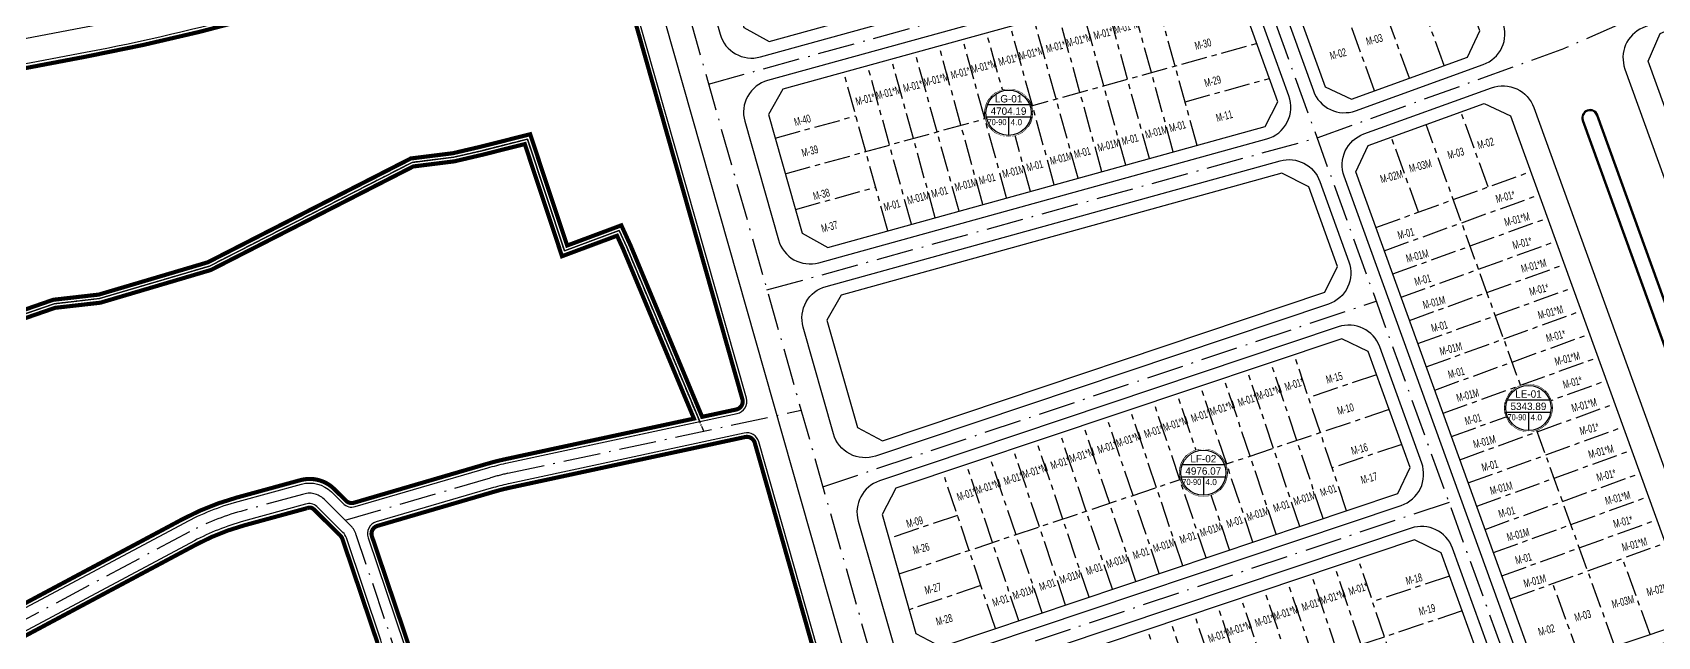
# Model space of a CAD drawing. Header units: metres. Extents: x 567571 to 569693, y 2064864 to 2067384.
# Drawn here: x 568266.4 to 568661.2, y 2066203.1 to 2066349.9 of the extents above; entities that cross this region are included whole.
import ezdxf
from ezdxf.enums import TextEntityAlignment as Align

# ---------------------------------------------------------------- set-up
doc = ezdxf.new("R2010")
doc.units = ezdxf.units.M
for name, pattern in [('ACAD_ISO10W100', [18.5, 12, -3, 0.5, -3]), ('CENTER', [2, 1.25, -0.25, 0.25, -0.25]), ('DOT', [0.25, 0, -0.25])]:
    doc.linetypes.add(name, pattern=pattern)
doc.layers.add('boDnv', color=54, linetype='CONTINUOUS', lineweight=25)
for name, color, linetype in [('BoThamCo', 94, 'CONTINUOUS'), ('ChiaLo', 128, 'CENTER'), ('datOXh', 42, 'CONTINUOUS'), ('ddc', 32, 'CONTINUOUS'), ('ghi_chu', 7, 'CONTINUOUS'), ('LogDg', 7, 'CONTINUOUS'), ('TimDg', 222, 'CONTINUOUS'), ('ViaHeS', 32, 'CONTINUOUS')]:
    doc.layers.add(name, color=color, linetype=linetype)
doc.styles.add('avh', font='')
doc.styles.add('kieuchuDim', font='arial.ttf', dxfattribs={"width": 0.75})
doc.styles.add('rms', font='romans.shx', dxfattribs={"width": 0.7, "bigfont": 'vns.shx'})
doc.styles.get('avh').set_extended_font_data('.VnAvantH')
doc.linetypes.add('ADL', pattern='A,0.125,-0.15,["++",rms,S=0.5,R=0,X=0,Y=-0.2245],-1.35,1.125', length=2.75)

# ---------------------------------------------------------------- blocks, each defined once
blk = doc.blocks.new('sl')
at = {"layer": 'ghi_chu', "color": 158}
blk.add_circle((0, 0), 5.75, dxfattribs=at)
at = {"color": 158, "linetype": 'DOT'}
blk.add_wipeout([(0, 5.75), (0.97, 5.67), (1.86, 5.44), (2.47, 5.19), (3.13, 4.82), (3.79, 4.32), (4.43, 3.67), (4.91, 2.99), (5.2, 2.45), (5.53, 1.57), (5.7, 0.77), (5.75, 0), (5.69, -0.85), (5.5, -1.69), (5.23, -2.38), (4.83, -3.13), (4.38, -3.72), (3.93, -4.2), (2.99, -4.91), (2.42, -5.22), (1.54, -5.54), (0.63, -5.72), (0, -5.75), (-0.86, -5.69), (-1.59, -5.52), (-2.41, -5.22), (-3.14, -4.82), (-3.72, -4.39), (-4.31, -3.8), (-4.85, -3.09), (-5.21, -2.43), (-5.52, -1.6), (-5.69, -0.85), (-5.75, 0), (-5.66, 1.01), (-5.49, 1.72), (-5.12, 2.62), (-4.44, 3.66), (-3.55, 4.52), (-2.72, 5.07), (-1.72, 5.49), (-0.8, 5.69)], dxfattribs=at).dxf.layer = 'ghi_chu'
at = {"layer": 'ghi_chu', "color": 32}
for points in [[(-5.12, 2), (5.12, 2)], [(-5.41, -1), (5.41, -1)], [(0, -1), (0, -5.5)]]:
    blk.add_lwpolyline(points, dxfattribs=at)
at = {"layer": 'ghi_chu'}
blk.add_circle((0, 0), 5.5, dxfattribs=at)
at = {"layer": 'ghi_chu', "style": 'avh'}
for tag, height, p in [('SOLO', 1.25, (0, 2.51)), ('DT', 1.5, (-0.01, -0.49))]:
    blk.add_attdef(tag, text='', height=height, dxfattribs=at).set_placement(p, align=Align.CENTER)
blk.add_attdef('MD', text='', height=1.25, dxfattribs=at).set_placement((-0.5, -3), align=Align.RIGHT)
blk.add_attdef('TC', (0.5, -3.02), '', height=1.25, dxfattribs=at)

msp = doc.modelspace()

# ---------------------------------------------------------------- linework, layer by layer
at = {"layer": 'boDnv', "color": 10, "linetype": 'ADL', "ltscale": 0.25, "const_width": 1}
for points in [[(568375.28, 2066322.13), (568387.28, 2066325.16), (568396.27, 2066298.11), (568409.43, 2066303.02), (568411.69, 2066298.09), (568429.07, 2066256.48), (568437.34, 2066258.26, 0.433258), (568438.85, 2066260.76), (568407.01, 2066372.93), (568401.54, 2066376), (568320.53, 2066353.6, -0.020567), (568279.44, 2066344.04), (568238.41, 2066336.25), (568236.12, 2066333.29), (568239.23, 2066283.63), (568240.35, 2066278.99), (568245.54, 2066278.64), (568262.67, 2066281.9), (568271.4, 2066284.93), (568282.46, 2066286.19), (568308.96, 2066294.04), (568358.28, 2066319.27), (568368.52, 2066320.55)], [(568359.62, 2066199.87, -0.100906), (568422.49, 2066188.29), (568439.62, 2066181.38, 0.069669), (568458.73, 2066176.62), (568461.69, 2066180.3), (568441.86, 2066250.16, 0.395422), (568439.51, 2066251.57), (568382.63, 2066239.32, 0.018157), (568378.65, 2066238.32), (568350.17, 2066229.98, 0.426286), (568348.84, 2066227.42), (568357.68, 2066201.23, 0.326995)], [(568348.36, 2066199.26, 0.485201), (568350.07, 2066201.89), (568341.69, 2066226.72, 0.116677), (568341.08, 2066227.69), (568334.73, 2066233.98, 0.3131), (568333.05, 2066234.27), (568317.89, 2066230.13, 0.056028), (568306.17, 2066225.46), (568263.28, 2066202.55, 0.361289), (568262.32, 2066200.18, -0.011809), (568264.35, 2066193.17), (568267.9, 2066179.82, -0.017292), (568268.84, 2066175.7), (568271.05, 2066174.6), (568286.12, 2066182.64), (568309.88, 2066190.94, -0.061745)]]:
    msp.add_lwpolyline(points, format="xyb", close=True, dxfattribs=at)
msp.add_lwpolyline([(568260.48, 2066208.99), (568302.87, 2066231.63, -0.056028), (568316.05, 2066236.88), (568331.45, 2066241.09, -0.26799), (568339.68, 2066238.93), (568342.52, 2066236.11, 0.272765), (568344.49, 2066235.61), (568376.69, 2066245.03, -0.018157), (568381.15, 2066246.17), (568427.08, 2066256.05), (568409.86, 2066297.29), (568408.39, 2066300.5), (568395.02, 2066295.51), (568385.97, 2066322.77), (568375.75, 2066320.19), (568368.88, 2066318.58), (568358.88, 2066317.33), (568309.71, 2066292.17), (568282.86, 2066284.22), (568271.84, 2066282.97), (568263.18, 2066279.97)], format="xyb", dxfattribs=at)
at = {"layer": 'BoThamCo'}
msp.add_lwpolyline([(568643.17, 2066328.55), (568679.87, 2066227.09, 1), (568683.16, 2066228.28), (568646.46, 2066329.74, 1)], format="xyb", close=True, dxfattribs=at)
msp.add_lwpolyline([(568583.43, 2066293.04), (568576.45, 2066312.34), (568569.93, 2066315.71), (568462.84, 2066286.09), (568459.39, 2066279.95), (568466.79, 2066253.89), (568472.89, 2066250.67), (568580.39, 2066286.75)], close=True, dxfattribs=at)
at = {"layer": 'ChiaLo', "ltscale": 5}
for points in [[(568600.92, 2066338.79), (568570.21, 2066423.69)], [(568543.55, 2066320.86), (568532.88, 2066359.41)], [(568549.33, 2066322.46), (568538.67, 2066361.01)], [(568609.38, 2066341.85), (568602.07, 2066362.07)], [(568531.98, 2066317.66), (568521.32, 2066356.21)], [(568537.76, 2066319.26), (568527.1, 2066357.81)], [(568592.45, 2066335.73), (568585.14, 2066355.95)], [(568514.63, 2066312.86), (568503.97, 2066351.42)], [(568520.41, 2066314.46), (568509.75, 2066353.02)], [(568526.2, 2066316.06), (568515.53, 2066354.62)], [(568449.28, 2066315.54), (568563.84, 2066347.22)], [(568503.06, 2066309.67), (568492.4, 2066348.22)], [(568508.85, 2066311.26), (568498.19, 2066349.82)], [(568485.72, 2066304.87), (568475.05, 2066343.42)], [(568491.5, 2066306.47), (568480.84, 2066345.02)], [(568497.28, 2066308.07), (568486.62, 2066346.62)], [(568474.15, 2066301.67), (568463.49, 2066340.22)], [(568479.93, 2066303.27), (568469.27, 2066341.82)], [(568546.4, 2066333.06), (568566.91, 2066338.73)], [(568446.83, 2066324.2), (568466.42, 2066329.62)], [(568650.86, 2066200.7), (568605, 2066327.51)], [(568620.05, 2066312.35), (568613.46, 2066330.57)], [(568603.12, 2066306.23), (568596.53, 2066324.44)], [(568592.78, 2066302.49), (568630.39, 2066316.09)], [(568451.74, 2066306.88), (568471.22, 2066312.27)], [(568594.82, 2066296.85), (568632.43, 2066310.45)], [(568596.86, 2066291.2), (568634.47, 2066304.81)], [(568598.9, 2066285.56), (568636.52, 2066299.17)], [(568600.94, 2066279.92), (568638.56, 2066293.52)], [(568602.98, 2066274.28), (568640.6, 2066287.88)], [(568605.02, 2066268.63), (568642.64, 2066282.24)], [(568607.06, 2066262.99), (568644.68, 2066276.6)], [(568579.96, 2066231.75), (568567.23, 2066269.67)], [(568585.65, 2066233.66), (568572.92, 2066271.58)], [(568609.1, 2066257.35), (568646.72, 2066270.95)], [(568568.58, 2066227.93), (568555.86, 2066265.86)], [(568574.27, 2066229.84), (568561.54, 2066267.77)], [(568592.96, 2066266.71), (568576.42, 2066261.15)], [(568611.14, 2066251.71), (568648.76, 2066265.31)], [(568551.52, 2066222.21), (568538.79, 2066260.13)], [(568557.21, 2066224.12), (568544.48, 2066262.04)], [(568562.89, 2066226.03), (568550.17, 2066263.95)], [(568596.02, 2066258.24), (568476.9, 2066218.26)], [(568540.14, 2066218.39), (568527.41, 2066256.31)], [(568545.83, 2066220.3), (568533.1, 2066258.22)], [(568613.19, 2066246.07), (568650.8, 2066259.67)], [(568528.76, 2066214.57), (568516.04, 2066252.49)], [(568534.45, 2066216.48), (568521.73, 2066254.4)], [(568615.23, 2066240.42), (568652.84, 2066254.03)], [(568517.39, 2066210.75), (568504.66, 2066248.68)], [(568523.08, 2066212.66), (568510.35, 2066250.58)], [(568599.08, 2066249.77), (568582.15, 2066244.09)], [(568617.27, 2066234.78), (568654.88, 2066248.39)], [(568506.01, 2066206.94), (568493.29, 2066244.86)], [(568511.7, 2066208.85), (568498.97, 2066246.77)], [(568500.32, 2066205.03), (568487.6, 2066242.95)], [(568619.31, 2066229.14), (568656.92, 2066242.74)], [(568621.35, 2066223.5), (568658.96, 2066237.1)], [(568491.1, 2066232.52), (568474.44, 2066226.93)], [(568623.39, 2066217.85), (568661, 2066231.46)], [(568625.43, 2066212.21), (568663.04, 2066225.82)], [(568601.21, 2066184.03), (568588.49, 2066221.96)], [(568659.4, 2066203.56), (568652.7, 2066222.08)], [(568589.84, 2066180.22), (568577.11, 2066218.14)], [(568595.52, 2066182.13), (568582.8, 2066220.05)], [(568610.65, 2066217.79), (568591.99, 2066211.53)], [(568496.82, 2066215.46), (568479.36, 2066209.6)], [(568578.46, 2066176.4), (568565.73, 2066214.32)], [(568584.15, 2066178.31), (568571.42, 2066216.23)], [(568642.33, 2066197.83), (568635.77, 2066215.95)], [(568613.71, 2066209.33), (568491.12, 2066168.18)], [(568567.08, 2066172.58), (568554.36, 2066210.5)], [(568572.77, 2066174.49), (568560.04, 2066212.41)], [(568555.71, 2066168.76), (568542.98, 2066206.68)], [(568561.39, 2066170.67), (568548.67, 2066208.59)], [(568550.02, 2066166.85), (568537.29, 2066204.78)]]:
    msp.add_lwpolyline(points, dxfattribs=at)
at = {"layer": 'ChiaLo', "elevation": 0}
msp.add_lwpolyline([(568429.45, 2066252.98), (568410.78, 2066297.69), (568408.91, 2066301.76), (568395.65, 2066296.81), (568386.63, 2066323.96), (568375.52, 2066321.16), (568368.7, 2066319.57), (568358.58, 2066318.3), (568309.34, 2066293.1), (568282.66, 2066285.21), (568271.62, 2066283.95), (568262.92, 2066280.93)], dxfattribs=at)
at = {"layer": 'datOXh', "linetype": 'ByBlock'}
msp.add_lwpolyline([(568375.52, 2066321.16), (568386.63, 2066323.96), (568395.65, 2066296.81), (568408.91, 2066301.76), (568410.78, 2066297.69), (568428.47, 2066255.33), (568437.55, 2066257.28, 0.433258), (568439.81, 2066261.04), (568407.86, 2066373.6), (568401.67, 2066377.08), (568320.26, 2066354.56, -0.020567), (568279.26, 2066345.02), (568237.86, 2066337.16), (568235.1, 2066333.61), (568238.24, 2066283.48), (568239.55, 2066278.04), (568245.6, 2066277.63), (568262.92, 2066280.93), (568271.62, 2066283.95), (568282.66, 2066285.21), (568309.34, 2066293.1), (568358.58, 2066318.3), (568368.7, 2066319.57)], format="xyb", close=True, dxfattribs=at)
at = {"layer": 'ddc'}
for points in [[(568260.95, 2066208.11), (568303.34, 2066230.75, -0.056028), (568316.31, 2066235.92), (568331.72, 2066240.13, -0.26799), (568338.97, 2066238.22), (568341.82, 2066235.4, 0.272765), (568344.77, 2066234.66), (568376.97, 2066244.07, -0.018157), (568381.36, 2066245.19), (568428.47, 2066255.33), (568410.78, 2066297.69), (568408.91, 2066301.76), (568395.65, 2066296.81), (568386.63, 2066323.96), (568375.52, 2066321.16), (568368.7, 2066319.57), (568358.58, 2066318.3), (568309.34, 2066293.1), (568282.66, 2066285.21), (568271.62, 2066283.95), (568262.92, 2066280.93)], [(568359.64, 2066198.87, -0.100906), (568422.12, 2066187.36), (568439.25, 2066180.46, 0.071574), (568459.17, 2066175.57), (568462.79, 2066180.07), (568442.82, 2066250.43, 0.395422), (568439.3, 2066252.55), (568382.42, 2066240.3, 0.018157), (568378.37, 2066239.27), (568349.89, 2066230.94, 0.426286), (568347.89, 2066227.1), (568356.74, 2066200.91, 0.326995), (568359.64, 2066198.87)], [(568348.45, 2066198.26, 0.485201), (568351.02, 2066202.21), (568342.64, 2066227.04, 0.116677), (568341.78, 2066228.4), (568335.44, 2066234.69, 0.302819), (568332.72, 2066235.22), (568317.63, 2066231.09, 0.056028), (568305.69, 2066226.34), (568262.81, 2066203.43, 0.361289), (568261.36, 2066199.88, -0.011809), (568263.39, 2066192.92), (568266.93, 2066179.56, -0.019347), (568267.95, 2066175.03), (568271.07, 2066173.48), (568286.52, 2066181.72), (568310.21, 2066190, -0.061745), (568348.45, 2066198.26)]]:
    msp.add_lwpolyline(points, format="xyb", dxfattribs=at)
at = {"layer": 'LogDg'}
for points in [[(568623.67, 2066352.33), (568598.02, 2066423.24, 0.391769), (568579.92, 2066432.6), (568554.26, 2066425.5, 0.43702), (568548.87, 2066415.07), (568577.59, 2066335.67, 0.414214), (568587.83, 2066330.87), (568618.86, 2066342.09, 0.414214)], [(568424.95, 2066379.3), (568433.41, 2066349.49, 0.412228), (568443.24, 2066343.96), (568548.51, 2066373.07, 0.43702), (568553.9, 2066383.51), (568542.65, 2066414.63, 0.391769), (568532.99, 2066419.62), (568431.9, 2066391.66, 0.416202)], [(568687.93, 2066364.26), (568657.61, 2066351.05, 0.395629), (568653.29, 2066341), (568694.9, 2066225.95, 0.467936), (568706.44, 2066221.76), (568735.44, 2066238.62, 0.362457), (568738.94, 2066248.26), (568698.65, 2066359.65, 0.433046)], [(568589.87, 2066325.22), (568620.9, 2066336.45, -0.414214), (568631.15, 2066331.65), (568673.75, 2066213.85, -0.421043), (568668.78, 2066203.54), (568637.48, 2066193.04, -0.407417), (568627.41, 2066197.91), (568585.07, 2066314.98, -0.414214)], [(568459.18, 2066288.19), (568569.49, 2066318.7, -0.391769), (568579.15, 2066313.71), (568586.22, 2066294.17, -0.421043), (568581.24, 2066283.87), (568471.23, 2066246.95, -0.428104), (568460.99, 2066252.35), (568453.62, 2066278.3, -0.416202)], [(568489.42, 2066152.19, 0.428104), (568499.66, 2066146.79), (568616.62, 2066186.04, 0.421043), (568621.6, 2066196.35), (568611.39, 2066224.57, 0.407417), (568601.32, 2066229.43), (568486.37, 2066190.85, 0.400458), (568481.22, 2066181.08)]]:
    msp.add_lwpolyline(points, format="xyb", close=True, dxfattribs=at)
for points in [[(568190.44, 2066336.12), (568087.12, 2066325.48, 0.338571), (568080.04, 2066318.81), (568076.94, 2066299.84, 0.128574), (568082.7, 2066238.39), (568087.61, 2066224.89, 0.039408), (568095.58, 2066207.42), (568108.43, 2066184.28), (568154.6, 2066115.99, 0.39217), (568165.19, 2066113.52), (568211.3, 2066139.84, -0.007183), (568215.26, 2066142.02), (568287.12, 2066180.34), (568310.7, 2066188.58, -0.181821), (568421.55, 2066185.97), (568438.69, 2066179.06, 0.083755), (568462.57, 2066173.82, 0.513132), (568468.64, 2066181.45), (568413.35, 2066376.23, 0.412228), (568401.06, 2066383.13), (568318.66, 2066360.35, -0.020567), (568278.14, 2066350.91), (568232.92, 2066342.33, -0.021218), (568190.44, 2066336.12, 0.021218)], [(568571.64, 2066334.46), (568561.41, 2066362.76, 0.391769), (568551.75, 2066367.74), (568444.98, 2066338.22, 0.416202), (568439.42, 2066328.32), (568447.61, 2066299.46, 0.412228), (568457.44, 2066293.94), (568566.25, 2066324.03, 0.43702), (568571.64, 2066334.46)], [(568642.93, 2066328.46), (568679.63, 2066227, 1), (568683.39, 2066228.36), (568646.69, 2066329.83, 1), (568642.93, 2066328.46)], [(568593.7, 2066273.48, 0.407417), (568583.63, 2066278.34), (568472.15, 2066240.93, 0.400458), (568467, 2066231.16), (568475.2, 2066202.27, 0.428104), (568485.44, 2066196.87), (568598.93, 2066234.95, 0.421043), (568603.91, 2066245.26), (568593.7, 2066273.48)]]:
    msp.add_lwpolyline(points, format="xyb", dxfattribs=at)
at = {"layer": 'TimDg', "linetype": 'ACAD_ISO10W100', "ltscale": 0.75}
for points in [[(568868.42, 2066446.21), (568638.69, 2066346.07)], [(568628.25, 2066186.78), (568540.98, 2066428.06)], [(568414.78, 2066393.15), (568528.66, 2065991.97)], [(568430.62, 2066337.36), (568560.77, 2066373.35)], [(568578.51, 2066324.3), (568638.69, 2066346.07)], [(568444.82, 2066287.33), (568578.51, 2066324.3)], [(568458.4, 2066239.48), (568592.87, 2066284.61)], [(568610.56, 2066235.69), (568472.62, 2066189.4)]]:
    msp.add_lwpolyline(points, dxfattribs=at)
for points in [[(568342.36, 2066231.35), (568377.67, 2066241.67, -0.018157), (568381.89, 2066242.75), (568453.12, 2066258.08)], [(568356.34, 2066194.27), (568345.01, 2066227.84, 0.116677), (568343.54, 2066230.18), (568337.2, 2066236.46, 0.292542), (568331.93, 2066237.59), (568316.97, 2066233.5, 0.056028), (568304.52, 2066228.55), (568256.65, 2066202.97)]]:
    msp.add_lwpolyline(points, format="xyb", dxfattribs=at)
at = {"layer": 'ViaHeS'}
for points in [[(568584.72, 2066427.7), (568555.69, 2066419.67), (568552.58, 2066413.64), (568580.41, 2066336.69), (568586.81, 2066333.69), (568615.02, 2066343.89), (568618.02, 2066350.29), (568591.24, 2066424.33)], [(568540.98, 2066410.43), (568534.46, 2066413.8), (568434.44, 2066386.14), (568430.99, 2066380), (568439.18, 2066351.14), (568445.36, 2066347.66), (568548.1, 2066376.07), (568551.22, 2066382.11)], [(568558.72, 2066361.39), (568552.2, 2066364.75), (568448.64, 2066336.12), (568445.19, 2066329.97), (568453.38, 2066301.11), (568459.57, 2066297.64), (568565.84, 2066327.03), (568568.96, 2066333.06)], [(568706.71, 2066225.39), (568700.69, 2066227.57), (568658.97, 2066342.92), (568661.85, 2066349.62), (568689.43, 2066361.64), (568695.71, 2066358.94), (568735.83, 2066248.02), (568733.21, 2066240.8)], [(568636.64, 2066195.92), (568630.2, 2066199.03), (568587.89, 2066316), (568590.89, 2066322.4), (568619.1, 2066332.61), (568625.51, 2066329.61), (568668.13, 2066211.76), (568665.09, 2066205.47)], [(568472.89, 2066250.67), (568580.39, 2066286.75), (568583.43, 2066293.04), (568576.45, 2066312.34), (568569.93, 2066315.71), (568462.84, 2066286.09), (568459.39, 2066279.95), (568466.79, 2066253.89)], [(568487.11, 2066200.59), (568598.09, 2066237.84), (568601.13, 2066244.13), (568590.92, 2066272.35), (568584.48, 2066275.46), (568476.17, 2066239.11), (568472.8, 2066232.71), (568481, 2066203.81)], [(568608.61, 2066223.44), (568602.17, 2066226.55), (568490.39, 2066189.04), (568487.01, 2066182.63), (568495.22, 2066153.73), (568501.32, 2066150.51), (568615.78, 2066188.92), (568618.82, 2066195.22)]]:
    msp.add_lwpolyline(points, close=True, dxfattribs=at)
for points in [[(568331.72, 2066240.13, -0.26799), (568338.97, 2066238.22), (568341.82, 2066235.4, 0.272765), (568344.77, 2066234.66), (568376.97, 2066244.07, -0.018157), (568381.36, 2066245.19), (568437.55, 2066257.28, 0.433258), (568439.81, 2066261.04), (568407.86, 2066373.6), (568401.67, 2066377.08), (568320.26, 2066354.56, -0.020567), (568279.26, 2066345.02), (568237.86, 2066337.16), (568235.1, 2066333.61), (568238.24, 2066283.48), (568250.22, 2066233.72, 0.027613), (568254.86, 2066218.24), (568258.13, 2066209.19, 0.457076), (568260.95, 2066208.11), (568303.34, 2066230.75, -0.056028), (568316.31, 2066235.92), (568331.72, 2066240.13)], [(568359.64, 2066198.87, -0.100906), (568422.12, 2066187.36), (568439.25, 2066180.46, 0.071574), (568459.17, 2066175.57), (568462.79, 2066180.07), (568442.82, 2066250.43, 0.395422), (568439.3, 2066252.55), (568382.42, 2066240.3, 0.018157), (568378.37, 2066239.27), (568349.89, 2066230.94, 0.426286), (568347.89, 2066227.1), (568356.74, 2066200.91, 0.326995), (568359.64, 2066198.87)], [(568348.45, 2066198.26, 0.485201), (568351.02, 2066202.21), (568342.64, 2066227.04, 0.116677), (568341.78, 2066228.4), (568335.44, 2066234.69, 0.302819), (568332.72, 2066235.22), (568317.63, 2066231.09, 0.056028), (568305.69, 2066226.34), (568262.81, 2066203.43, 0.361289), (568261.36, 2066199.88, -0.011809), (568263.39, 2066192.92), (568266.93, 2066179.56, -0.019347), (568267.95, 2066175.03), (568271.07, 2066173.48), (568286.52, 2066181.72), (568310.21, 2066190, -0.061745), (568348.45, 2066198.26)]]:
    msp.add_lwpolyline(points, format="xyb", dxfattribs=at)

# ---------------------------------------------------------------- texts
at = {"layer": 'ghi_chu', "lineweight": -2, "style": 'kieuchuDim', "width": 0.6}
for s, rotation, p in [('M-01*', 14.6755, (568524.47, 2066348.12)), ('M-01*M', 14.6755, (568529.45, 2066349.55)), ('M-01*', 14.6755, (568512.91, 2066344.92)), ('M-01*M', 14.6755, (568517.89, 2066346.35)), ('M-30', 14.6755, (568549.05, 2066345.62)), ('M-03', 14.6755, (568590.68, 2066346.72)), ('M-01*M', 14.6755, (568494.76, 2066339.95)), ('M-01*', 14.6755, (568501.34, 2066341.72)), ('M-01*M', 14.6755, (568506.32, 2066343.15)), ('M-02', 14.6755, (568581.87, 2066343.23)), ('M-01*M', 14.6755, (568483.19, 2066336.76)), ('M-01*', 14.6755, (568489.77, 2066338.53)), ('M-29', 14.6755, (568551.39, 2066336.61)), ('M-01*M', 14.6755, (568471.62, 2066333.56)), ('M-01*', 14.6755, (568478.21, 2066335.33)), ('M-01*', 14.6755, (568466.64, 2066332.13)), ('M-40', 14.6755, (568451.71, 2066327.13)), ('M-01M', 14.6755, (568537, 2066324.08)), ('M-01', 14.6755, (568542.86, 2066325.66)), ('M-11', 14.6755, (568554.22, 2066328.15)), ('M-11', 14.6755, (568554.22, 2066328.15)), ('M-01M', 14.6755, (568525.43, 2066320.88)), ('M-01', 14.6755, (568531.3, 2066322.46)), ('M-02', 14.6755, (568617.73, 2066321.52)), ('M-39', 14.6755, (568453.53, 2066319.64)), ('M-01M', 14.6755, (568513.86, 2066317.68)), ('M-01', 14.6755, (568519.73, 2066319.26)), ('M-03', 14.6755, (568610.48, 2066319.1)), ('M-01', 14.6755, (568496.6, 2066312.87)), ('M-01M', 14.6755, (568502.3, 2066314.48)), ('M-01', 14.6755, (568508.17, 2066316.06)), ('M-02M', 14.6755, (568594.13, 2066313.25)), ('M-03M', 14.6755, (568601.13, 2066315.83)), ('M-38', 14.6755, (568456.32, 2066309.12)), ('M-01', 14.6755, (568485.04, 2066309.67)), ('M-01M', 14.6755, (568490.73, 2066311.28)), ('M-01', 14.6755, (568473.47, 2066306.47)), ('M-01M', 14.6755, (568479.17, 2066308.09)), ('M-01*', 14.6755, (568622.18, 2066308.45)), ('M-37', 14.6755, (568458.3, 2066301.27)), ('M-01*M', 14.6755, (568624.27, 2066302.76)), ('M-01', 14.6755, (568598.35, 2066299.6)), ('M-01*', 14.6755, (568626.26, 2066297.17)), ('M-01M', 14.6755, (568600.39, 2066293.96)), ('M-01*M', 14.6755, (568628.35, 2066291.48)), ('M-01', 14.6755, (568602.43, 2066288.32)), ('M-01*', 14.6755, (568630.34, 2066285.88)), ('M-01M', 14.6755, (568604.47, 2066282.67)), ('M-01*M', 14.6755, (568632.43, 2066280.19)), ('M-01', 14.6755, (568606.51, 2066277.03)), ('M-01*', 14.6755, (568634.42, 2066274.6)), ('M-01M', 14.6755, (568608.55, 2066271.39)), ('M-01*M', 14.6755, (568636.51, 2066268.91)), ('M-01', 14.6755, (568610.59, 2066265.75)), ('M-01*M', 18.5017, (568564.18, 2066260.53)), ('M-01*', 18.3199, (568570.98, 2066262.73)), ('M-15', 14.6755, (568580.95, 2066264.54)), ('M-01*', 14.6755, (568638.5, 2066263.31)), ('M-01*M', 18.5017, (568552.81, 2066256.71)), ('M-01*', 18.3199, (568559.6, 2066258.92)), ('M-01M', 14.6755, (568612.63, 2066260.1)), ('M-01*M', 14.6755, (568640.59, 2066257.62)), ('M-01*M', 18.5017, (568541.43, 2066252.89)), ('M-01*', 18.3199, (568548.23, 2066255.1)), ('M-10', 14.6755, (568583.67, 2066256.94)), ('M-10', 14.6755, (568583.67, 2066256.94)), ('M-01', 14.6755, (568614.67, 2066254.46)), ('M-01*M', 18.5017, (568530.05, 2066249.08)), ('M-01*', 18.3199, (568536.85, 2066251.28)), ('M-01*', 14.6755, (568642.58, 2066252.03)), ('M-01*M', 18.5017, (568518.68, 2066245.26)), ('M-01*', 18.3199, (568525.48, 2066247.46)), ('M-16', 14.6755, (568587.06, 2066247.23)), ('M-01M', 14.6755, (568616.71, 2066248.82)), ('M-01*M', 14.6755, (568644.68, 2066246.34)), ('M-01*M', 18.5017, (568507.3, 2066241.44)), ('M-01*', 18.3199, (568514.1, 2066243.65)), ('M-01', 14.6755, (568618.75, 2066243.18)), ('M-01*M', 18.5017, (568495.93, 2066237.62)), ('M-01*', 18.3199, (568502.72, 2066239.83)), ('M-17', 14.6755, (568589.4, 2066240.15)), ('M-01M', 14.6755, (568620.79, 2066237.53)), ('M-01*', 14.6755, (568646.67, 2066240.75)), ('M-01*', 18.3199, (568491.35, 2066236.01)), ('M-01M', 18.5017, (568573.14, 2066234.91)), ('M-01', 18.3199, (568579.59, 2066237.06)), ('M-01*M', 14.6755, (568648.76, 2066235.05)), ('M-01M', 18.5017, (568561.77, 2066231.09)), ('M-01', 18.3199, (568568.21, 2066233.24)), ('M-01', 14.6755, (568622.84, 2066231.89)), ('M-09', 14.6755, (568478.97, 2066229.5)), ('M-09', 14.6755, (568478.97, 2066229.5)), ('M-01', 18.3199, (568545.46, 2066225.6)), ('M-01M', 18.5017, (568550.39, 2066227.28)), ('M-01', 18.3199, (568556.84, 2066229.42)), ('M-01M', 14.6755, (568624.88, 2066226.25)), ('M-01*', 14.6755, (568650.75, 2066229.46)), ('M-26', 14.6755, (568480.57, 2066223.04)), ('M-01', 18.3199, (568534.08, 2066221.79)), ('M-01M', 18.5017, (568539.01, 2066223.46)), ('M-01*M', 14.6755, (568652.84, 2066223.77)), ('M-01', 18.3199, (568522.71, 2066217.97)), ('M-01M', 18.5017, (568527.64, 2066219.64)), ('M-01', 14.6755, (568626.92, 2066220.61)), ('M-01', 18.3199, (568511.33, 2066214.15)), ('M-01M', 18.5017, (568516.26, 2066215.82)), ('M-18', 14.6755, (568600.32, 2066215.6)), ('M-01M', 14.6755, (568628.96, 2066214.97)), ('M-27', 14.6755, (568483.43, 2066213.31)), ('M-01', 18.3199, (568499.95, 2066210.33)), ('M-01M', 18.5017, (568504.89, 2066212.01)), ('M-01*M', 18.5017, (568579.7, 2066210.81)), ('M-01*', 18.3199, (568586.49, 2066213.02)), ('M-03M', 14.6755, (568650.37, 2066209.93)), ('M-02M', 14.6755, (568658.83, 2066212.87)), ('M-01*M', 18.5017, (568568.32, 2066206.99)), ('M-01*', 18.3199, (568575.12, 2066209.2)), ('M-19', 14.6755, (568603.49, 2066208.17)), ('M-03', 14.6755, (568641.31, 2066206.72)), ('M-28', 14.6755, (568486.17, 2066205.73)), ('M-01*M', 18.5017, (568556.94, 2066203.18)), ('M-01*', 18.3199, (568563.74, 2066205.38)), ('M-02', 14.6755, (568632.5, 2066203.23)), ('M-01*', 18.3199, (568552.36, 2066201.56))]:
    msp.add_text(s, height=1.944, rotation=rotation, dxfattribs=at).set_placement(p)

# ---------------------------------------------------------------- next in the draw order: block references
at = {"layer": 'ghi_chu'}
ref = msp.add_blockref('sl', (568503.52, 2066330.37), dxfattribs=at)
ref.add_attrib('DT', '4704.19', dxfattribs={"height": 1.8, "style": 'avh'}).set_placement((568503.51, 2066329.88), align=Align.CENTER)
ref.add_attrib('MD', '70-90', dxfattribs={"height": 1.5, "style": 'avh', "width": 0.75}).set_placement((568503.02, 2066327.37), align=Align.RIGHT)
ref.add_attrib('TC', '4.0', (568504.02, 2066327.35), dxfattribs={"height": 1.5, "style": 'avh'})
ref.add_attrib('SOLO', 'Lg-01', dxfattribs={"height": 1.8, "style": 'avh'}).set_placement((568503.52, 2066332.88), align=Align.CENTER)
ref = msp.add_blockref('sl', (568629.85, 2066258.63), dxfattribs=at)
ref.add_attrib('DT', '5343.89', dxfattribs={"height": 1.8, "style": 'avh'}).set_placement((568629.84, 2066258.13), align=Align.CENTER)
ref.add_attrib('MD', '70-90', dxfattribs={"height": 1.5, "style": 'avh', "width": 0.75}).set_placement((568629.35, 2066255.63), align=Align.RIGHT)
ref.add_attrib('TC', '4.0', (568630.35, 2066255.61), dxfattribs={"height": 1.5, "style": 'avh'})
ref.add_attrib('SOLO', 'Le-01', dxfattribs={"height": 1.8, "style": 'avh'}).set_placement((568629.85, 2066261.13), align=Align.CENTER)
ref = msp.add_blockref('sl', (568550.85, 2066242.91), dxfattribs=at)
ref.add_attrib('DT', '4976.07', dxfattribs={"height": 1.8, "style": 'avh'}).set_placement((568550.83, 2066242.41), align=Align.CENTER)
ref.add_attrib('MD', '70-90', dxfattribs={"height": 1.5, "style": 'avh', "width": 0.75}).set_placement((568550.35, 2066239.91), align=Align.RIGHT)
ref.add_attrib('TC', '4.0', (568551.35, 2066239.89), dxfattribs={"height": 1.5, "style": 'avh'})
ref.add_attrib('SOLO', 'Lf-02', dxfattribs={"height": 1.8, "style": 'avh'}).set_placement((568550.85, 2066245.41), align=Align.CENTER)

doc.saveas('drawing.dxf')
